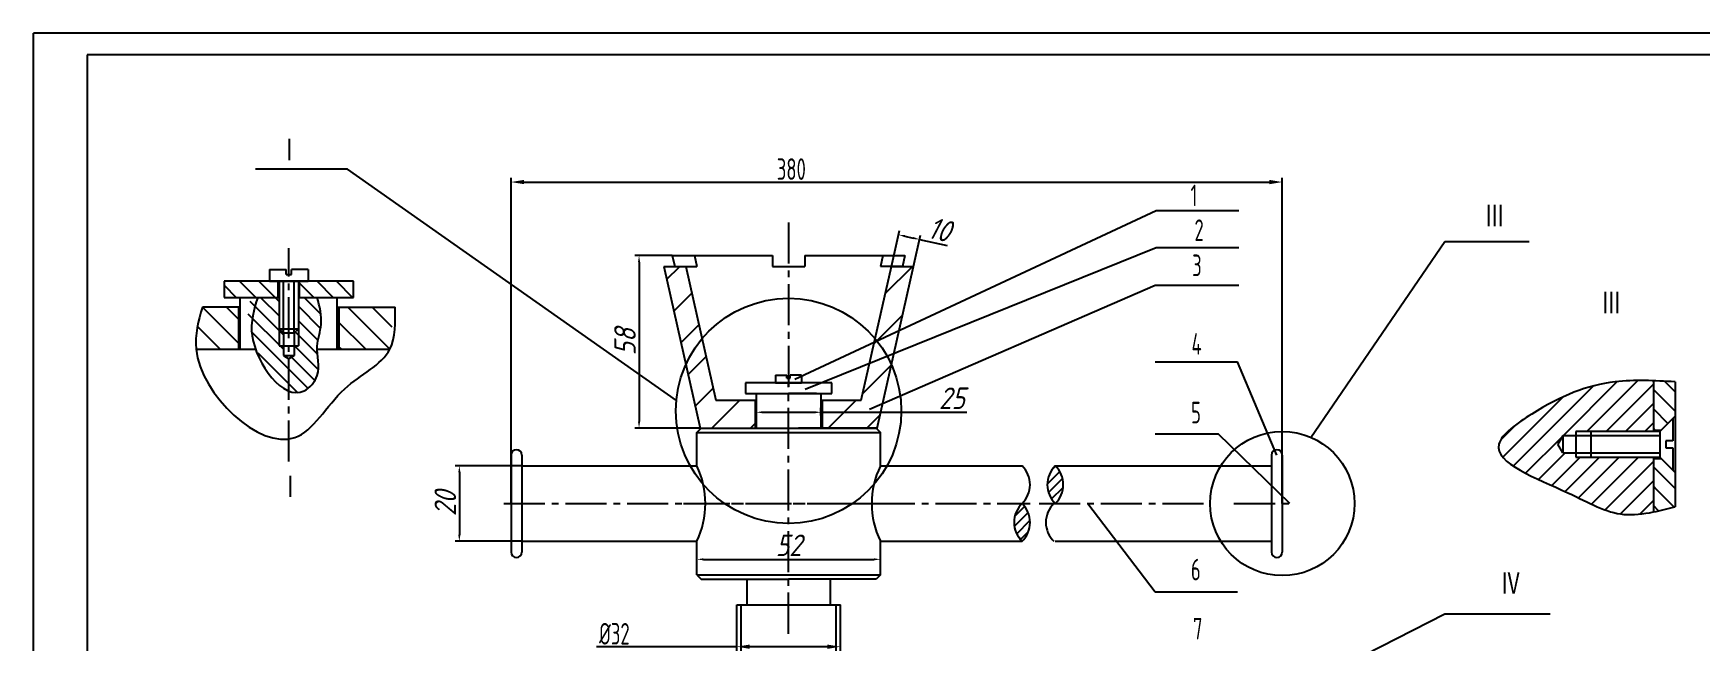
# Model space of a CAD drawing. Extents: x -348 to 840, y 0 to 840.
# Drawn here: x -348 to 424, y 558 to 840 of the extents above; entities that cross this region are included whole.
import ezdxf

# ---------------------------------------------------------------- set-up
doc = ezdxf.new("R2010")
doc.units = 0
doc.linetypes.add('CENTER2', pattern=[28.575, 19.05, -3.175, 3.175, -3.175])
doc.layers.get('0').update_dxf_attribs({"linetype": 'CONTINUOUS'})
doc.layers.get('DEFPOINTS').update_dxf_attribs({"linetype": 'CONTINUOUS'})
for name, color, linetype, lineweight in [('中心线', 7, 'CENTER2', 25), ('剖面线', 250, 'CONTINUOUS', 25), ('图层2', 7, 'CONTINUOUS', 25), ('标注', 250, 'CONTINUOUS', 25)]:
    doc.layers.add(name, color=color, linetype=linetype, lineweight=lineweight)
doc.layers.add('图框标题栏-粗线', color=250, linetype='CONTINUOUS')
doc.layers.add('图框标题栏-细线', color=250, linetype='CONTINUOUS')
doc.styles.add('工程字体', font='gbeitc.shx', dxfattribs={"bigfont": 'gbcbig.shx'})
doc.styles.add('数字', font='isocp.shx', dxfattribs={"width": 0.7, "height": 10})
doc.dimstyles.new('GB', dxfattribs={"dimtxt": 3.5, "dimasz": 3, "dimexe": 2, "dimexo": 0, "dimgap": 1.5, "dimtad": 1, "dimdec": 3, "dimdsep": 46, "dimtxsty": '工程字体', "dimcen": 0, "dimclrd": 256, "dimclre": 256, "dimclrt": 256, "dimadec": 1, "dimazin": 2, "dimtp": 0.21, "dimtm": 0.25, "dimtfac": 0.7, "dimtdec": 3, "dimtmove": 0, "dimatfit": 3, "dimfxl": 1, "dimtzin": 0, "dimlwd": -1, "dimlwe": -1, "dimarcsym": 0})
doc.dimstyles.new('GB$2', dxfattribs={"dimtxt": 3.5, "dimasz": 3, "dimexe": 2, "dimexo": 0, "dimgap": 1.5, "dimtad": 1, "dimtih": 1, "dimtoh": 1, "dimdec": 3, "dimdsep": 46, "dimtxsty": '工程字体', "dimcen": 0, "dimclrd": 256, "dimclre": 256, "dimclrt": 256, "dimadec": 1, "dimazin": 2, "dimtp": 0.21, "dimtm": 0.25, "dimtfac": 0.7, "dimtdec": 3, "dimtmove": 0, "dimatfit": 3, "dimfxl": 1, "dimtzin": 0, "dimlwd": -1, "dimlwe": -1, "dimarcsym": 0})
doc.dimstyles.new('数字', dxfattribs={"dimtxt": 10, "dimasz": 6, "dimexe": 2, "dimexo": 0, "dimgap": 1, "dimtad": 1, "dimdec": 3, "dimdsep": 46, "dimtxsty": '数字', "dimcen": 2.5, "dimadec": 0, "dimazin": 0, "dimtfac": 1, "dimtdec": 3, "dimtmove": 0, "dimatfit": 3, "dimfxl": 1, "dimarcsym": 0})
pattern_1 = [(315, (-353.0225, -195.077), (4.490128, 4.490128), [])]

# ---------------------------------------------------------------- blocks, each defined once
blk = doc.blocks.new('*D7')
at = {"layer": 'DEFPOINTS', "color": 0, "transparency": 16777216}
for p in [(25.9, 555.47), (-22.1, 497.8), (25.9, 497.8)]:
    blk.add_point(p, dxfattribs=at)
at = {"layer": '标注', "color": 0, "lineweight": -2, "transparency": 16777216}
for p, q in [((-22.1, 497.8), (-22.1, 557.47)), ((25.9, 497.8), (25.9, 557.47)), ((-22.1, 555.47), (-87.03, 555.47)), ((19.9, 555.47), (-16.1, 555.47))]:
    blk.add_line(p, q, dxfattribs=at)
at = {"layer": '标注', "color": 0, "transparency": 16777216}
for points in [[(-16.1, 556.47), (-16.1, 554.47), (-22.1, 555.47)], [(19.9, 556.47), (19.9, 554.47), (25.9, 555.47)]]:
    blk.add_solid(points, dxfattribs=at)
at = {"layer": '标注', "color": 0, "transparency": 16777216, "insert": (-78.82, 561.47), "char_height": 10, "attachment_point": 5, "style": '数字'}
blk.add_mtext('%%C32', dxfattribs=at)
blk = doc.blocks.new('*D8')
at = {"layer": 'DEFPOINTS', "color": 0, "transparency": 16777216}
for p in [(230.62, 771.01), (-126.69, 621.87), (230.62, 621.87)]:
    blk.add_point(p, dxfattribs=at)
at = {"layer": '标注', "color": 0, "lineweight": -2, "transparency": 16777216}
for p, q in [((-126.69, 621.87), (-126.69, 773.01)), ((230.62, 621.87), (230.62, 773.01)), ((-120.69, 771.01), (224.62, 771.01))]:
    blk.add_line(p, q, dxfattribs=at)
at = {"layer": '标注', "color": 0, "transparency": 16777216}
for points in [[(-120.69, 772.01), (-120.69, 770.01), (-126.69, 771.01)], [(224.62, 772.01), (224.62, 770.01), (230.62, 771.01)]]:
    blk.add_solid(points, dxfattribs=at)
at = {"layer": '标注', "color": 0, "transparency": 16777216, "insert": (3.15, 777.01), "char_height": 10, "attachment_point": 5, "style": '数字'}
blk.add_mtext('380', dxfattribs=at)
blk = doc.blocks.new('*D18')
at = {"layer": 'DEFPOINTS', "color": 0, "transparency": 16777216}
for p in [(-121.69, 639.37), (-150.64, 604.37), (-121.69, 604.37)]:
    blk.add_point(p, dxfattribs=at)
at = {"layer": '标注', "transparency": 16777216}
for p, q in [((-121.69, 639.37), (-152.64, 639.37)), ((-150.64, 636.37), (-150.64, 607.37)), ((-121.69, 604.37), (-152.64, 604.37))]:
    blk.add_line(p, q, dxfattribs=at)
for points in [[(-151.14, 636.37), (-150.14, 636.37), (-150.64, 639.37)], [(-151.14, 607.37), (-150.14, 607.37), (-150.64, 604.37)]]:
    blk.add_solid(points, dxfattribs=at)
at = {"layer": '标注', "transparency": 16777216, "insert": (-157.14, 621.87), "char_height": 3.5, "attachment_point": 5, "rotation": 90, "style": '工程字体'}
blk.add_mtext('{\\H2.85714x;20}', dxfattribs=at)
blk = doc.blocks.new('*D19')
at = {"layer": 'DEFPOINTS', "color": 0, "transparency": 16777216}
for p in [(-13.1, 662.71), (16.9, 664.21), (16.9, 662.71)]:
    blk.add_point(p, dxfattribs=at)
at = {"layer": '标注', "transparency": 16777216}
for p, q in [((-13.1, 662.71), (-13.1, 666.21)), ((16.9, 662.71), (16.9, 666.21)), ((-10.1, 664.21), (13.9, 664.21)), ((16.9, 664.21), (84.45, 664.21))]:
    blk.add_line(p, q, dxfattribs=at)
for points in [[(-10.1, 664.71), (-10.1, 663.71), (-13.1, 664.21)], [(13.9, 664.71), (13.9, 663.71), (16.9, 664.21)]]:
    blk.add_solid(points, dxfattribs=at)
at = {"layer": '标注', "transparency": 16777216, "insert": (77.53, 670.71), "char_height": 3.5, "attachment_point": 5, "style": '工程字体'}
blk.add_mtext('{\\H2.85714x;25}', dxfattribs=at)
blk = doc.blocks.new('*D20')
at = {"layer": 'DEFPOINTS', "color": 0, "transparency": 16777216}
for p in [(62.59, 744.38), (49.52, 731.87), (59.77, 731.87)]:
    blk.add_point(p, dxfattribs=at)
at = {"layer": '标注', "transparency": 16777216}
for p, q in [((49.52, 731.87), (53.27, 748.53)), ((55.76, 745.92), (59.66, 745.04)), ((59.77, 731.87), (63.02, 746.33)), ((62.59, 744.38), (75.35, 741.51))]:
    blk.add_line(p, q, dxfattribs=at)
for points in [[(55.87, 746.4), (55.65, 745.43), (52.83, 746.57)], [(59.77, 745.53), (59.55, 744.55), (62.59, 744.38)]]:
    blk.add_solid(points, dxfattribs=at)
at = {"layer": '标注', "transparency": 16777216, "insert": (71.86, 748.96), "char_height": 3.5, "attachment_point": 5, "rotation": 347.31962, "style": '工程字体'}
blk.add_mtext('{\\H2.85714x;10}', dxfattribs=at)
blk = doc.blocks.new('*D21')
at = {"layer": 'DEFPOINTS', "color": 0, "transparency": 16777216}
for p in [(-40.6, 604.37), (44.4, 604.37), (-12.27, 596), (-40.6, 588.87), (44.4, 588.87)]:
    blk.add_point(p, dxfattribs=at)
at = {"layer": '标注', "transparency": 16777216}
blk.add_arc((1.9, 708799426.46), 708798830.46, 269.99999680702, 270.00000319298, dxfattribs=at)
for points in [[(-37.6, 595.5), (-37.6, 596.5), (-40.6, 596)], [(41.4, 596.5), (41.4, 595.5), (44.4, 596)]]:
    blk.add_solid(points, dxfattribs=at)
at = {"layer": '标注', "transparency": 16777216, "insert": (1.9, 602.5), "char_height": 3.5, "attachment_point": 5, "style": '工程字体'}
blk.add_mtext('{\\H2.85714x;52}', dxfattribs=at)
blk = doc.blocks.new('*D22')
at = {"layer": 'DEFPOINTS', "color": 0, "transparency": 16777216}
for p in [(-51.98, 736.87), (-67.39, 656.87), (-39.1, 656.87)]:
    blk.add_point(p, dxfattribs=at)
at = {"layer": '标注', "transparency": 16777216}
for p, q in [((-51.98, 736.87), (-69.39, 736.87)), ((-67.39, 733.87), (-67.39, 659.87)), ((-39.1, 656.87), (-69.39, 656.87))]:
    blk.add_line(p, q, dxfattribs=at)
for points in [[(-67.89, 733.87), (-66.89, 733.87), (-67.39, 736.87)], [(-67.89, 659.87), (-66.89, 659.87), (-67.39, 656.87)]]:
    blk.add_solid(points, dxfattribs=at)
at = {"layer": '标注', "transparency": 16777216, "insert": (-73.89, 696.87), "char_height": 3.5, "attachment_point": 5, "rotation": 90, "style": '工程字体'}
blk.add_mtext('{\\H2.85714x;58}', dxfattribs=at)

msp = doc.modelspace()

# ---------------------------------------------------------------- hatches: boundary and pattern name
at = {"layer": '中心线'}
h = msp.add_hatch(dxfattribs=at)
h.set_pattern_fill('ANSI31', color=256, scale=2, angle=270, style=0)
h.set_pattern_definition(pattern_1)
edge = h.paths.add_edge_path()
edge.add_spline(control_points=[(412.5494, 678.3455), (409.2088, 678.5262), (405.8683, 678.7069), (402.5554, 678.8198)], knot_values=[0, 0, 0, 0, 9.80037122, 9.80037122, 9.80037122, 9.80037122], degree=3, periodic=0)
edge.add_line((402.5554, 678.8198), (402.5495, 655.9455))
edge.add_line((402.5495, 655.9455), (406.1494, 655.9455))
edge.add_line((406.1494, 655.9455), (412.5494, 662.3455))
edge.add_line((412.5494, 662.3455), (412.5494, 678.3455))
h = msp.add_hatch(dxfattribs=at)
h.set_pattern_fill('ANSI31', color=256, scale=2, angle=270, style=0)
h.set_pattern_definition(pattern_1)
h.paths.add_polyline_path([(402.5494, 628.7839), (412.5494, 624.8779), (412.5494, 636.3455), (406.1494, 642.7455), (402.5494, 642.7455)])
h = msp.add_hatch(dxfattribs=at)
h.set_pattern_fill('ANSI31', color=256, scale=2, angle=270, style=0)
h.set_pattern_definition(pattern_1)
edge = h.paths.add_edge_path()
edge.add_line((412.5494, 624.8779), (402.5494, 628.7839))
edge.add_line((402.5494, 628.7839), (402.5494, 617.9719))
edge.add_spline(control_points=[(402.5494, 617.9719), (405.8438, 618.6462), (409.1966, 619.4959), (412.5494, 620.3455)], knot_values=[170.90534723, 170.90534723, 170.90534723, 170.90534723, 180.71058369, 180.71058369, 180.71058369, 180.71058369], degree=3, periodic=0)
edge.add_line((412.5494, 620.3455), (412.5494, 624.8779))
at = {"layer": '剖面线'}
h = msp.add_hatch(dxfattribs=at)
h.set_pattern_fill('ANSI31', color=256, scale=4, style=0)
h.set_pattern_definition([(45, (-644.234, -97.386), (-8.98026, 8.98026), [])])
h.paths.add_polyline_path([(-45.7299, 731.8667), (-55.9799, 731.8667), (-39.1049, 656.8667), (-13.6049, 656.8667), (-13.6049, 669.8667), (-31.7799, 669.8667)])
h.paths.add_polyline_path([(59.7701, 731.8667), (49.5201, 731.8667), (35.5701, 669.8667), (17.3951, 669.8667), (17.3951, 656.8667), (42.8951, 656.8667)])
h = msp.add_hatch(dxfattribs=at)
h.set_pattern_fill('ANSI31', color=256, scale=2, angle=270, style=0)
h.set_pattern_definition([(315, (-168.365, 218.792), (4.49013, 4.49013), [])])
h.paths.add_polyline_path([(-234.6122, 717.4881), (-234.6122, 724.9881), (-259.6622, 724.9881), (-259.6622, 717.4881)])
h.paths.add_polyline_path([(-199.6622, 717.4881), (-199.6622, 724.9881), (-224.7122, 724.9881), (-224.7122, 717.4881)])
h = msp.add_hatch(dxfattribs=at)
h.set_pattern_fill('ANSI31', color=256, scale=2.5, angle=270, style=0)
h.set_pattern_definition([(315, (-168.365, 218.792), (5.61266, 5.61266), [])])
edge = h.paths.add_edge_path()
edge.add_spline(control_points=[(-182.8232, 693.4881), (-182.611, 700.1677), (-181.4992, 706.5779), (-180.3875, 712.9881)], knot_values=[340.04610675, 340.04610675, 340.04610675, 340.04610675, 379.34916967, 379.34916967, 379.34916967, 379.34916967], degree=3, periodic=0)
edge.add_line((-180.3875, 712.9881), (-206.4122, 712.9881))
edge.add_line((-206.4122, 712.9881), (-206.4122, 693.4881))
edge.add_line((-206.4122, 693.4881), (-182.8232, 693.4881))
edge = h.paths.add_edge_path()
edge.add_spline(control_points=[(-269.6751, 712.9881), (-271.3739, 706.4163), (-273.0726, 699.8445), (-272.6258, 693.4881)], knot_values=[0, 0, 0, 0, 39.443949, 39.443949, 39.443949, 39.443949], degree=3, periodic=0)
edge.add_line((-272.6258, 693.4881), (-252.9122, 693.4881))
edge.add_line((-252.9122, 693.4881), (-252.9122, 712.9881))
edge.add_line((-252.9122, 712.9881), (-269.6751, 712.9881))
h = msp.add_hatch(dxfattribs=at)
h.set_pattern_fill('ANSI31', color=256, scale=2, style=0)
h.set_pattern_definition([(45, (-353.0225, -195.077), (-4.490128, 4.490128), [])])
edge = h.paths.add_edge_path()
edge.add_line((402.5494, 643.3455), (373.5494, 643.3455))
edge.add_line((373.5494, 643.3455), (366.5494, 643.3455))
edge.add_line((366.5494, 643.3455), (366.5494, 645.3455))
edge.add_line((366.5494, 645.3455), (360.5494, 645.3455))
edge.add_line((360.5494, 645.3455), (358.24, 649.3455))
edge.add_line((358.24, 649.3455), (360.5494, 653.3455))
edge.add_line((360.5494, 653.3455), (366.5494, 653.3455))
edge.add_line((366.5494, 653.3455), (366.5494, 655.3455))
edge.add_line((366.5494, 655.3455), (373.5494, 655.3455))
edge.add_line((373.5494, 655.3455), (402.5494, 655.3455))
edge.add_line((402.5494, 655.3455), (402.5554, 678.8198))
edge.add_spline(control_points=[(402.5554, 678.8198), (396.4972, 679.0263), (376.737, 678.96), (353.9525, 669.3869), (318.3282, 644.3402), (362.7617, 628.4575), (386.6481, 613.7818), (404.3702, 618.2728), (412.5494, 620.3455)], knot_values=[9.80037122, 9.80037122, 9.80037122, 9.80037122, 27.72188853, 69.16243465, 89.87717774, 128.88255076, 156.79069667, 180.71058369, 180.71058369, 180.71058369, 180.71058369], degree=3, periodic=0)
edge.add_line((402.5494, 617.9866), (402.5494, 643.3455))
h = msp.add_hatch(dxfattribs=at)
h.set_pattern_fill('ANSI31', color=256, style=0)
h.set_pattern_definition([(45, (-270.5485, -273.1372), (-2.245064, 2.245064), [])])
h.paths.add_polyline_path([(110.0652, 621.8667, 0.42118207), (110.0652, 604.3667), (110.0652, 604.3667, 0.42118207)])
h.paths.add_polyline_path([(125.4424, 639.3667, 0.42118212), (125.4424, 621.8667, 0.42118212)])
at = {"layer": '图层2'}
h = msp.add_hatch(dxfattribs=at)
h.set_pattern_fill('ANSI31', color=256, scale=1.5, angle=270, style=0)
h.set_pattern_definition([(315, (-168.365, 218.792), (3.367596, 3.367596), [])])
edge = h.paths.add_edge_path()
edge.add_spline(control_points=[(-216.5042, 693.4881), (-216.5137, 693.9514), (-216.4688, 697.8252), (-213.3879, 705.6715), (-215.3767, 713.265), (-216.4828, 717.4881)], knot_values=[149.33771833, 149.33771833, 149.33771833, 149.33771833, 152.09027193, 172.42298272, 197.89983333, 197.89983333, 197.89983333, 197.89983333], degree=3, periodic=0)
edge.add_line((-216.4828, 717.4881), (-225.1622, 717.4881))
edge.add_line((-225.1622, 717.4881), (-225.1622, 702.9881))
edge.add_line((-225.1622, 702.9881), (-225.1622, 694.9881))
edge.add_line((-225.1622, 694.9881), (-227.1622, 694.9881))
edge.add_line((-227.1622, 694.9881), (-227.1622, 690.4881))
edge.add_line((-227.1622, 690.4881), (-229.6622, 689.0448))
edge.add_line((-229.6622, 689.0448), (-232.1622, 690.4881))
edge.add_line((-232.1622, 690.4881), (-232.1622, 694.9881))
edge.add_line((-232.1622, 694.9881), (-234.1622, 694.9881))
edge.add_line((-234.1622, 694.9881), (-234.1622, 702.9881))
edge.add_line((-234.1622, 702.9881), (-234.1622, 717.4881))
edge.add_line((-234.1622, 717.4881), (-244.0448, 717.4881))
edge.add_spline(control_points=[(-244.0448, 717.4881), (-250.0309, 717.4881), (-248.7501, 705.9592), (-245.345, 695.4983), (-244.5925, 693.4881)], knot_values=[0, 0, 0, 0, 35.91628905, 44.86934357, 44.86934357, 44.86934357, 44.86934357], degree=3, periodic=0)
edge.add_spline(control_points=[(-244.5925, 693.4881), (-239.4401, 679.7251), (-228.2461, 666.4833), (-214.1995, 681.907), (-216.4197, 689.367), (-216.5042, 693.4881)], knot_values=[44.86934357, 44.86934357, 44.86934357, 44.86934357, 106.16749514, 124.85202644, 149.33771833, 149.33771833, 149.33771833, 149.33771833], degree=3, periodic=0)
h.paths.add_polyline_path([(-225.1622, 702.9881), (-227.1622, 700.9881), (-227.1622, 694.9881), (-225.1622, 694.9881)], flags=17)
h.paths.add_polyline_path([(-232.1622, 700.9881), (-234.1622, 702.9881), (-234.1622, 694.9881), (-232.1622, 694.9881)], flags=17)

# ---------------------------------------------------------------- linework, layer by layer
for p, q in [((-51.9799, 736.8667), (-5.6049, 736.8667)), ((-51.9799, 736.8667), (-50.8549, 731.8667)), ((-41.7299, 736.8667), (-40.6049, 731.8667)), ((-5.6049, 736.8667), (-5.6049, 731.8667)), ((9.3951, 736.8667), (9.3951, 731.8667)), ((9.3951, 736.8667), (55.7701, 736.8667)), ((45.5201, 736.8667), (44.3951, 731.8667)), ((55.7701, 736.8667), (54.6451, 731.8667)), ((-238.6622, 730.3881), (-238.6622, 724.9881)), ((-238.6622, 730.3881), (-230.8622, 730.3881)), ((-230.8622, 728.1381), (-230.8622, 730.3881)), ((-230.8622, 728.1381), (-228.4622, 728.1381)), ((-220.6622, 730.3881), (-228.4622, 730.3881)), ((-228.4622, 728.1381), (-228.4622, 730.3881)), ((-220.6622, 730.3881), (-220.6622, 724.9881)), ((-55.9799, 731.8667), (-39.1049, 656.8667)), ((-55.9799, 731.8667), (-45.7299, 731.8667)), ((-50.8549, 731.8667), (-40.6049, 731.8667)), ((-45.7299, 731.8667), (-31.7799, 669.8667)), ((-5.6049, 731.8667), (9.3951, 731.8667)), ((35.5701, 669.8667), (49.5201, 731.8667)), ((42.8951, 656.8667), (59.7701, 731.8667)), ((54.6451, 731.8667), (44.3951, 731.8667)), ((49.5201, 731.8667), (59.7701, 731.8667)), ((-199.6622, 724.9881), (-259.6622, 724.9881)), ((-259.6622, 724.9881), (-259.6622, 717.4881)), ((-238.6622, 724.9881), (-220.6622, 724.9881)), ((-234.6122, 717.4881), (-234.6122, 724.9881)), ((-234.1622, 724.9881), (-234.1622, 702.9881)), ((-225.1622, 724.9881), (-225.1622, 702.9881)), ((-224.7122, 717.4881), (-224.7122, 724.9881)), ((-199.6622, 717.4881), (-199.6622, 724.9881)), ((-252.1736, 712.9881), (-269.6751, 712.9881)), ((-259.6622, 717.4881), (-234.185, 717.4881)), ((-252.9122, 712.9881), (-252.9122, 693.4881)), ((-252.1736, 693.4881), (-252.1736, 717.4881)), ((-249.1622, 717.4881), (-234.185, 717.4881)), ((-225.1622, 717.4881), (-199.6622, 717.4881)), ((-207.1736, 693.4881), (-207.1736, 717.4881)), ((-207.1736, 712.9881), (-180.3875, 712.9881)), ((-206.4122, 712.9881), (-206.4122, 693.4881)), ((-232.1622, 700.9881), (-234.1622, 702.9881)), ((-234.1622, 702.9881), (-225.1622, 702.9881)), ((-227.1622, 700.9881), (-225.1622, 702.9881)), ((-232.1622, 700.9881), (-227.1622, 700.9881)), ((-232.1622, 700.9881), (-232.1622, 690.4881)), ((-227.1622, 700.9881), (-227.1622, 690.4881)), ((-272.6258, 693.4881), (-244.5925, 693.4881)), ((-234.1622, 694.9881), (-225.1622, 694.9881)), ((-232.1622, 690.4881), (-229.6622, 689.0448)), ((-232.1622, 690.4881), (-227.1622, 690.4881)), ((-227.1622, 690.4881), (-229.6622, 689.0448)), ((-216.5042, 693.4881), (-182.8232, 693.4881)), ((-4.1049, 681.4667), (1.0951, 681.4667)), ((-4.1049, 681.4667), (-4.1049, 677.8667)), ((1.0951, 679.9667), (1.0951, 681.4667)), ((1.0951, 679.9667), (2.6951, 679.9667)), ((2.6951, 679.9667), (2.6951, 681.4667)), ((7.8951, 681.4667), (2.6951, 681.4667)), ((7.8951, 681.4667), (7.8951, 677.8667)), ((-18.1049, 677.8667), (-18.1049, 672.8667)), ((21.8951, 677.8667), (-18.1049, 677.8667)), ((-18.1049, 672.8667), (21.8951, 672.8667)), ((-13.1049, 672.8667), (-13.1049, 656.8667)), ((-11.1049, 672.8667), (1.8951, 672.8667)), ((-4.1049, 677.8667), (7.8951, 677.8667)), ((14.8951, 672.8667), (1.8951, 672.8667)), ((16.8951, 672.8667), (16.8951, 656.8667)), ((21.8951, 672.8667), (21.8951, 677.8667)), ((402.5554, 678.8198), (402.5494, 655.3455)), ((412.5494, 678.3455), (412.5494, 662.3455)), ((-31.7799, 669.8667), (-13.1049, 669.8667)), ((-13.6049, 669.8667), (-13.6049, 656.8667)), ((16.8951, 669.8667), (35.5701, 669.8667)), ((17.3951, 669.8667), (17.3951, 656.8667)), ((-40.6049, 654.8667), (-38.6049, 656.8667)), ((-39.1049, 656.8667), (42.8951, 656.8667)), ((-38.6049, 656.8667), (-4.2133, 656.8667)), ((42.3951, 656.8667), (6.4201, 656.8667)), ((42.3951, 656.8667), (44.3951, 654.8667)), ((412.5494, 662.3455), (405.5494, 655.3455)), ((411.5494, 661.3455), (411.5494, 650.9455)), ((412.5494, 662.3455), (412.5494, 620.3455)), ((-40.6049, 639.3667), (-40.6049, 654.8667)), ((-40.6049, 654.8667), (44.3951, 654.8667)), ((6.6708, 654.8667), (44.3951, 654.8667)), ((44.3951, 639.3667), (44.3951, 654.8667)), ((360.5494, 653.3455), (358.24, 649.3455)), ((360.5494, 645.3455), (358.24, 649.3455)), ((366.5494, 653.3455), (360.5494, 653.3455)), ((360.5494, 653.3455), (360.5494, 645.3455)), ((366.5494, 655.3455), (366.5494, 643.3455)), ((373.5494, 653.3455), (366.5494, 653.3455)), ((405.5494, 655.3455), (373.5494, 655.3455)), ((373.5494, 655.3455), (373.5494, 643.3455)), ((402.5494, 655.9455), (406.1494, 655.9455)), ((405.5494, 655.3455), (405.5494, 643.3455)), ((411.5494, 650.9455), (408.3494, 650.9455)), ((408.3494, 650.9455), (408.3494, 647.7455)), ((-126.6948, 644.3667), (-126.6948, 599.3667)), ((-121.6948, 644.3667), (-121.6948, 599.3667)), ((225.6195, 644.3667), (225.6195, 599.3667)), ((230.6195, 644.3667), (230.6195, 599.3667)), ((360.5494, 645.3455), (366.5494, 645.3455)), ((366.5494, 645.3455), (373.5494, 645.3455)), ((373.5494, 643.3455), (405.5494, 643.3455)), ((402.5494, 643.3455), (402.5494, 617.6752)), ((402.5494, 642.7455), (406.1494, 642.7455)), ((412.5494, 636.3455), (405.5494, 643.3455)), ((408.3494, 647.7455), (411.5494, 647.7455)), ((411.5494, 647.7455), (411.5494, 637.3455)), ((-121.6948, 639.3667), (-40.6049, 639.3667)), ((44.3951, 639.3667), (110.0652, 639.3667)), ((125.4424, 639.3667), (225.6195, 639.3667)), ((-121.6948, 604.3667), (-40.6049, 604.3667)), ((-40.6049, 588.8667), (-40.6049, 604.3667)), ((44.3951, 604.3667), (110.0652, 604.3667)), ((44.3951, 588.8667), (44.3951, 604.3667)), ((125.4424, 604.3667), (225.6195, 604.3667)), ((-40.6049, 588.8667), (-38.6049, 586.8667)), ((-40.6049, 588.8667), (44.3951, 588.8667)), ((44.3951, 588.8667), (42.3951, 586.8667)), ((-38.6049, 586.8667), (1.8951, 586.8667)), ((-17.4049, 586.8667), (-17.4049, 574.8667)), ((42.3951, 586.8667), (1.8951, 586.8667)), ((21.1951, 586.8667), (21.1951, 574.8667)), ((-22.1049, 574.8504), (25.8951, 574.8504)), ((-22.1049, 536.1225), (-22.1049, 574.8504)), ((25.8951, 536.1225), (25.8951, 574.8504))]:
    msp.add_line(p, q)
for centre, radius, start, end in [((-124.1948, 644.3667), 2.5, 0, 180), ((228.1195, 644.3667), 2.5, 0, 180), ((-77.2129, 621.8667), 40.5758, 334.4504533, 25.5495399), ((81.0032, 621.8667), 40.5758, 154.4504601, 205.5495467), ((101.5205, 630.6167), 12.2301, 314.3200881, 45.6799119), ((133.9871, 630.6167), 12.2301, 134.3200881, 225.6799119), ((116.8976, 630.6167), 12.2301, 314.3200881, 45.6799119), ((118.61, 613.1167), 12.2301, 134.3200881, 225.6799119), ((101.5205, 613.1167), 12.2301, 314.3200881, 45.6799119), ((101.5205, 613.1167), 12.2301, 314.3200881, 45.6799119), ((133.3028, 613.1167), 12.2301, 134.3200881, 225.6799119), ((-124.1948, 599.3667), 2.5, 180, 0), ((228.1195, 599.3667), 2.5, 180, 0)]:
    msp.add_arc(centre, radius, start, end)
at = {"layer": '中心线'}
for p, q in [((1.8951, 752.2554), (1.8951, 675.2569)), ((-229.6622, 641.4225), (-229.6622, 740.2684)), ((1.8951, 561.4914), (1.8951, 677.6192)), ((-130.067, 621.8667), (113.8781, 621.8667)), ((-46.7243, 621.8667), (17.6312, 621.8667)), ((28.7366, 621.8667), (48.1221, 621.8667)), ((117.9458, 621.8667), (194.7566, 621.8667)), ((208.2282, 621.8667), (236.7548, 621.8667))]:
    msp.add_line(p, q, dxfattribs=at)
at = {"layer": '图层2'}
for p, q in [((-232.1622, 700.9881), (-232.1622, 724.9881)), ((-227.1622, 700.9881), (-227.1622, 724.9881)), ((-234.1622, 702.9881), (-234.1622, 694.9881)), ((-225.1622, 702.9881), (-225.1622, 694.9881)), ((373.5494, 655.3455), (366.5494, 655.3455)), ((405.5494, 653.3455), (373.5494, 653.3455)), ((366.5494, 643.3455), (373.5494, 643.3455)), ((373.5494, 645.3455), (405.5494, 645.3455)), ((-20.1049, 536.1225), (-20.1049, 574.8504)), ((23.8951, 536.1225), (23.8951, 574.8504))]:
    msp.add_line(p, q, dxfattribs=at)
msp.add_spline([(-269.6751, 712.9881), (-272.6258, 693.4881), (-226.887, 652.4429), (-203.7459, 675.0444), (-182.8232, 693.4881), (-180.3875, 712.9881)], degree=3, dxfattribs=at)
msp.add_open_spline([(412.5494, 678.3455), (403.1001, 678.8566), (379.5255, 680.1317), (353.9525, 669.3869), (318.3282, 644.3402), (362.7617, 628.4575), (384.0522, 615.3767), (397.7677, 617.0287), (402.5494, 617.9719)], degree=3, knots=[0, 0, 0, 0, 27.72188853, 69.16243465, 89.87717774, 128.88255076, 156.79069667, 170.83894291, 170.83894291, 170.83894291, 170.83894291], dxfattribs=at)
msp.add_open_spline([(402.5494, 617.9719), (405.8438, 618.6462), (409.1966, 619.4959), (412.5494, 620.3455)], degree=3, dxfattribs=at)
at = {"layer": '图框标题栏-粗线'}
for p, q in [((830, 830), (-323, 830)), ((-323, 830), (-323, 10))]:
    msp.add_line(p, q, dxfattribs=at)
at = {"layer": '图框标题栏-细线'}
for p in [(840, 840), (-348, 0)]:
    msp.add_line(p, (-348, 840), dxfattribs=at)
at = {"layer": '标注'}
for p, q in [((-202.4855, 777.0115), (-245.015, 777.0115)), ((-50.08, 669.7514), (-202.4855, 777.0115)), ((4.7489, 679.5488), (172.2441, 757.8366)), ((172.2441, 757.8366), (210.4317, 757.8366)), ((243.8719, 652.5645), (305.9229, 743.4923)), ((305.9229, 743.4923), (344.9767, 743.4923)), ((9.514, 674.9654), (172.2441, 740.6569)), ((172.2441, 740.6569), (210.4317, 740.6569)), ((39.3489, 665.6187), (171.6637, 723.1776)), ((171.6637, 723.1776), (210.4317, 723.1776)), ((171.6637, 687.643), (209.8513, 687.643)), ((228.1195, 644.3667), (209.8513, 687.643)), ((171.6637, 654.2759), (200.955, 654.2759)), ((234.1593, 621.8667), (200.955, 654.2759)), ((140.5927, 621.8667), (171.6637, 580.8797)), ((171.6834, 580.8797), (209.871, 580.8797)), ((87.8325, 459.4981), (305.9229, 570.7242)), ((305.9229, 570.7242), (354.7345, 570.7242))]:
    msp.add_line(p, q, dxfattribs=at)
for centre, radius in [((1.8951, 664.8693), 52.2039), ((230.6195, 621.8667), 33.4363)]:
    msp.add_circle(centre, radius, dxfattribs=at)
at = {"layer": '标注', "start_tangent": (-1, 0)}
msp.add_spline([(-244.0448, 717.4881), (-246.6193, 699.7155), (-222.5404, 674.1418), (-216.4828, 681.254), (-216.4828, 694.8731), (-214.6786, 704.8781), (-216.4828, 717.4881)], degree=3, dxfattribs=at)

# ---------------------------------------------------------------- texts
at = {"char_height": 10, "attachment_point": 1, "style": '数字'}
for s, insert, width in [('{\\fSimSun|b0|i0|c134|p54;Ⅰ}', (-234.208, 791.1489), 60.020411), ('{\\fSimSun|b0|i0|c134|p54;Ⅲ}', (324.2106, 760.5327), 59.301243), ('{\\fSimSun|b0|i0|c134|p54;Ⅲ}', (378.2459, 720.1172), 59.301243), ('{\\fSimSun|b0|i0|c134|p54;Ⅰ}', (-233.6805, 634.8678), 60.020411), ('{\\fSimSun|b0|i0|c134|p54;Ⅳ}', (331.5995, 590.0538), 58.077473)]:
    msp.add_mtext(s, dxfattribs=dict(at, insert=insert, width=width))
at = {"layer": '标注', "char_height": 10, "attachment_point": 1, "style": '数字'}
for s, insert, width in [('1', (188.1118, 769.8134), 32.54613), ('2', (189.913, 753.6686), 30.569941), ('3', (188.8482, 737.3683), 29.449401), ('4', (188.5463, 700.9606), 29.449401), ('5', (188.3294, 669.059), 29.449401), ('6', (188.2699, 596.2519), 29.449401), ('7', (189.247, 568.833), 29.449401)]:
    msp.add_mtext(s, dxfattribs=dict(at, insert=insert, width=width))

# ---------------------------------------------------------------- dimensions: what is measured, and where the dimension line sits
at = {"layer": '标注'}
for base, p1, p2, text, dimstyle, picture, middle in [((230.6195, 771.0126), (-126.6948, 621.8667), (230.6195, 621.8667), '380', '数字', '*D8', (3.1495, 771.0126)), ((16.8951, 664.2072), (-13.1049, 662.7072), (16.8951, 662.7072), '{\\H2.85714x;25}', 'GB', '*D19', (77.5339, 664.2072))]:
    dim = msp.add_linear_dim(base=base, p1=p1, p2=p2, text=text, dimstyle=dimstyle, dxfattribs=at)
    dim.commit()
    dim.dimension.update_dxf_attribs({"geometry": picture, "text_midpoint": middle, "dimtype": 160})
for base, p1, p2, angle, text, picture, middle in [((62.5855, 744.3794), (49.5201, 731.8667), (59.7701, 731.8667), 167.3196165, '{\\H2.85714x;<>}', '*D20', (71.8578, 748.9556)), ((-67.3855, 656.8667), (-51.9799, 736.8667), (-39.1049, 656.8667), 90, '{\\H2.85714x;58}', '*D22', (-73.8855, 696.8667)), ((-150.6436, 604.3667), (-121.6948, 639.3667), (-121.6948, 604.3667), 90, '{\\H2.85714x;20}', '*D18', (-157.1436, 621.8667))]:
    dim = msp.add_linear_dim(base=base, p1=p1, p2=p2, angle=angle, text=text, dimstyle='GB', dxfattribs=at)
    dim.commit()
    dim.dimension.update_dxf_attribs({"geometry": picture, "text_midpoint": middle})
dim = msp.add_angular_dim_2l(base=(-12.2715, 596.001), line1=((44.3951, 588.8667), (44.3951, 604.3667)), line2=((-40.6049, 588.8667), (-40.6049, 604.3667)), text='{\\H2.85714x;52}', dimstyle='GB$2', dxfattribs=at)
dim.commit()
dim.dimension.update_dxf_attribs({"geometry": '*D21', "text_midpoint": (1.8951, 596.001), "dimtype": 162})
dim = msp.add_linear_dim(base=(25.8951, 555.4657), p1=(-22.1049, 497.8026), p2=(25.8951, 497.8026), text='%%C32', dimstyle='数字', override={"dimtxt": 10}, dxfattribs=at)
dim.commit()
dim.dimension.update_dxf_attribs({"geometry": '*D7', "text_midpoint": (-78.815, 555.4657), "dimtype": 160})

doc.saveas('drawing.dxf')
